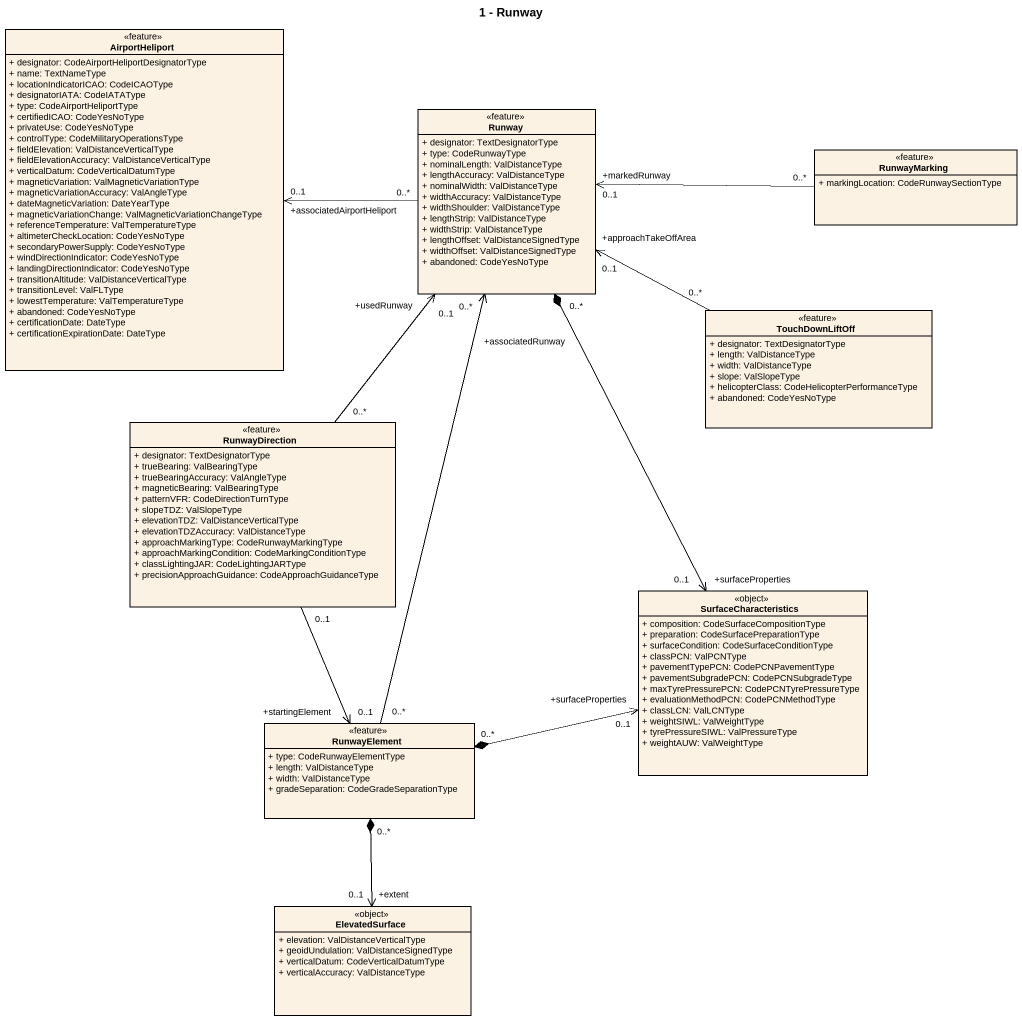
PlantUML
@startuml
title 1 - Runway
hide circle
hide empty members
skinparam classAttributeIconSize 0
class AirportHeliport <<feature>> {
  + designator: CodeAirportHeliportDesignatorType
  + name: TextNameType
  + locationIndicatorICAO: CodeICAOType
  + designatorIATA: CodeIATAType
  + type: CodeAirportHeliportType
  + certifiedICAO: CodeYesNoType
  + privateUse: CodeYesNoType
  + controlType: CodeMilitaryOperationsType
  + fieldElevation: ValDistanceVerticalType
  + fieldElevationAccuracy: ValDistanceVerticalType
  + verticalDatum: CodeVerticalDatumType
  + magneticVariation: ValMagneticVariationType
  + magneticVariationAccuracy: ValAngleType
  + dateMagneticVariation: DateYearType
  + magneticVariationChange: ValMagneticVariationChangeType
  + referenceTemperature: ValTemperatureType
  + altimeterCheckLocation: CodeYesNoType
  + secondaryPowerSupply: CodeYesNoType
  + windDirectionIndicator: CodeYesNoType
  + landingDirectionIndicator: CodeYesNoType
  + transitionAltitude: ValDistanceVerticalType
  + transitionLevel: ValFLType
  + lowestTemperature: ValTemperatureType
  + abandoned: CodeYesNoType
  + certificationDate: DateType
  + certificationExpirationDate: DateType
}
class Runway <<feature>> {
  + designator: TextDesignatorType
  + type: CodeRunwayType
  + nominalLength: ValDistanceType
  + lengthAccuracy: ValDistanceType
  + nominalWidth: ValDistanceType
  + widthAccuracy: ValDistanceType
  + widthShoulder: ValDistanceType
  + lengthStrip: ValDistanceType
  + widthStrip: ValDistanceType
  + lengthOffset: ValDistanceSignedType
  + widthOffset: ValDistanceSignedType
  + abandoned: CodeYesNoType
}
class RunwayMarking <<feature>> {
  + markingLocation: CodeRunwaySectionType
}
class TouchDownLiftOff <<feature>> {
  + designator: TextDesignatorType
  + length: ValDistanceType
  + width: ValDistanceType
  + slope: ValSlopeType
  + helicopterClass: CodeHelicopterPerformanceType
  + abandoned: CodeYesNoType
}
class RunwayDirection <<feature>> {
  + designator: TextDesignatorType
  + trueBearing: ValBearingType
  + trueBearingAccuracy: ValAngleType
  + magneticBearing: ValBearingType
  + patternVFR: CodeDirectionTurnType
  + slopeTDZ: ValSlopeType
  + elevationTDZ: ValDistanceVerticalType
  + elevationTDZAccuracy: ValDistanceType
  + approachMarkingType: CodeRunwayMarkingType
  + approachMarkingCondition: CodeMarkingConditionType
  + classLightingJAR: CodeLightingJARType
  + precisionApproachGuidance: CodeApproachGuidanceType
}
class SurfaceCharacteristics <<object>> {
  + composition: CodeSurfaceCompositionType
  + preparation: CodeSurfacePreparationType
  + surfaceCondition: CodeSurfaceConditionType
  + classPCN: ValPCNType
  + pavementTypePCN: CodePCNPavementType
  + pavementSubgradePCN: CodePCNSubgradeType
  + maxTyrePressurePCN: CodePCNTyrePressureType
  + evaluationMethodPCN: CodePCNMethodType
  + classLCN: ValLCNType
  + weightSIWL: ValWeightType
  + tyrePressureSIWL: ValPressureType
  + weightAUW: ValWeightType
}
class RunwayElement <<feature>> {
  + type: CodeRunwayElementType
  + length: ValDistanceType
  + width: ValDistanceType
  + gradeSeparation: CodeGradeSeparationType
}
class ElevatedSurface <<object>> {
  + elevation: ValDistanceVerticalType
  + geoidUndulation: ValDistanceSignedType
  + verticalDatum: CodeVerticalDatumType
  + verticalAccuracy: ValDistanceType
}
Runway "0..*" -left-> "+associatedAirportHeliport\n0..1" AirportHeliport
Runway "0..*" *--> "+surfaceProperties\n0..1" SurfaceCharacteristics
RunwayMarking "0..*" -left-> "+markedRunway\n0..1" Runway
TouchDownLiftOff "0..*" -left-> "+approachTakeOffArea\n0..1" Runway
RunwayDirection "0..*" -up-> "+usedRunway\n0..1" Runway
RunwayElement "0..*" -up-> "+associatedRunway\n0..*" Runway
RunwayElement "+startingElement\n0..1" <-up- "0..1" RunwayDirection
RunwayElement "0..*" *-right-> "+surfaceProperties\n0..1" SurfaceCharacteristics
RunwayElement "0..*" *--> "+extent\n0..1" ElevatedSurface
@enduml
